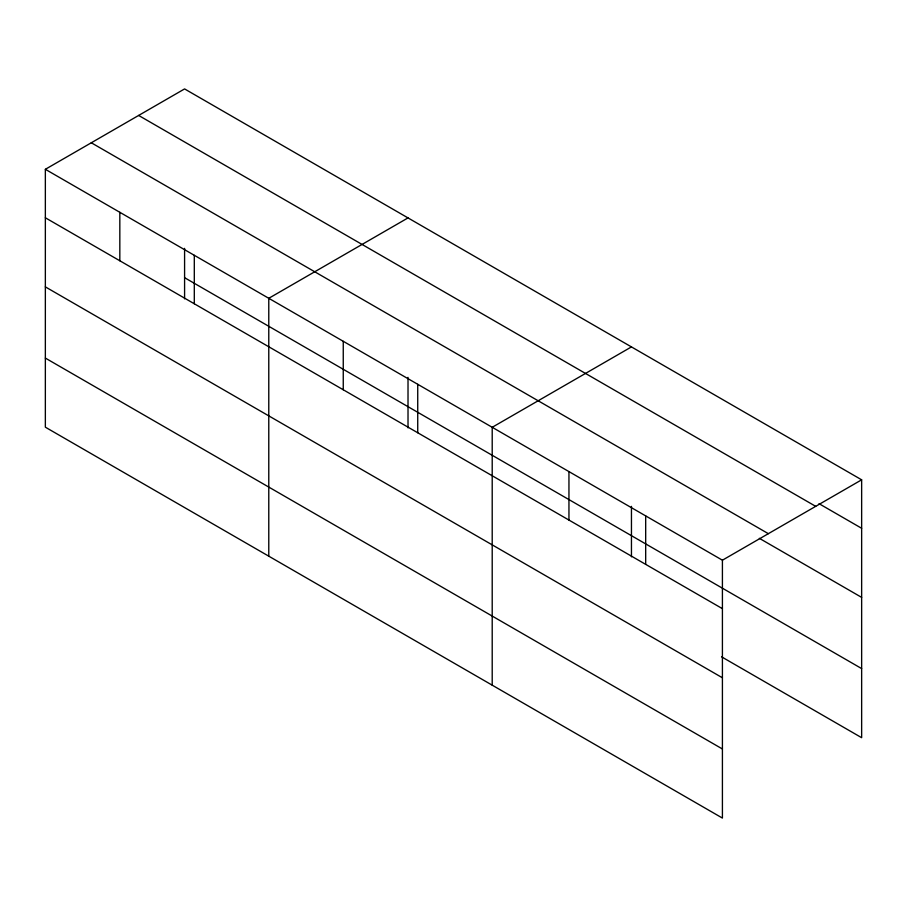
<?xml version="1.0" encoding="UTF-8"?>
<svg xmlns="http://www.w3.org/2000/svg" width="907" height="907" viewBox="0 0 907 907"><rect width="100%" height="100%" fill="white"/><g stroke="black" fill="none" stroke-linecap="round" stroke-linejoin="round"><path stroke-width="1.36" d="M45.35 169.303L722.414 560.197L722.414 818.08L45.35 427.186L45.35 169.303L184.586 88.92L861.65 479.814L861.65 737.697L721.575 656.827M408.014 217.907L268.778 298.301L268.778 556.184M631.453 346.905L492.206 427.299L492.206 685.182M722.414 560.197L861.65 479.814M819.021 503.668L861.65 528.282M138.635 115.438L815.699 506.344M91.301 142.773L768.365 533.679M759.34 538.316L861.65 597.384M184.586 277.689L861.65 668.584M45.35 217.771L722.414 608.665M45.35 286.873L722.414 677.778M45.35 358.084L722.414 748.978M645.682 515.902L645.682 564.369M631.453 506.367L631.453 556.841M568.95 471.595L568.95 520.062M417.73 384.296L417.73 432.764M408.014 377.369L408.014 427.843M343.254 341.304L343.254 389.761M194.302 255.298L194.302 303.766M184.586 248.371L184.586 298.845M119.826 212.306L119.826 260.774"/></g></svg>
